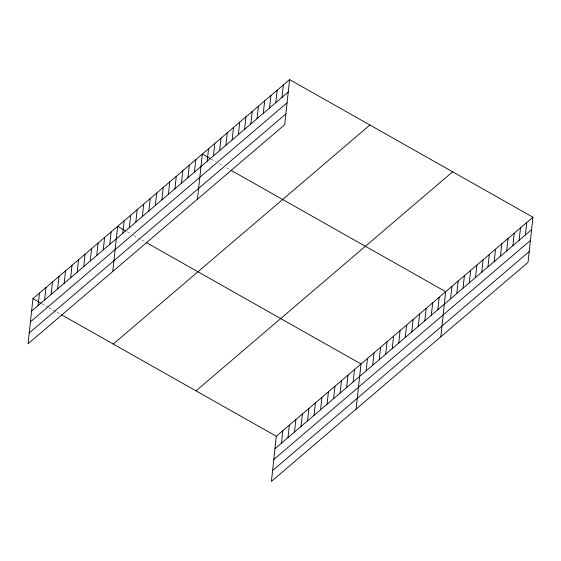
<?xml version="1.0" encoding="UTF-8"?>
<svg xmlns="http://www.w3.org/2000/svg" width="561" height="561" viewBox="0 0 561 561"><rect width="100%" height="100%" fill="white"/><g stroke="black" fill="none" stroke-linecap="round" stroke-linejoin="round"><path stroke-width="0.42" stroke-dasharray="2.81 2.1" d="M211.097 159.036L216.202 161.926M219.127 163.574L222.773 165.642M226.427 167.704L230.073 169.766M127.137 231.728L130.783 233.797M133.707 235.445L140.278 239.161M141.737 239.989L145.383 242.05M41.717 303.599L48.288 307.316M49.017 307.73L55.588 311.446M57.047 312.267L60.693 314.335"/><path stroke-width="0.84" d="M289.588 79.606L32.952 298.648L28.05 343.781L284.686 124.738L289.588 79.606L532.95 217.219L528.048 262.352L271.412 481.394L276.314 436.262L532.95 217.219M38.113 305.528L39.466 293.087M44.628 299.967L45.981 287.527M51.142 294.406L52.496 281.966M57.657 288.845L59.01 276.405M64.171 283.284L65.525 270.844M70.686 277.723L72.039 265.283M77.201 272.162L78.554 259.722M83.715 266.601L85.069 254.161M90.23 261.047L91.583 248.607M96.744 255.486L98.098 243.046M103.259 249.925L104.612 237.485M109.774 244.365L111.127 231.924M112.74 271.496L117.642 226.364L125.671 230.901M122.803 233.243L124.156 220.803M129.318 227.682L130.671 215.242M135.832 222.121L137.186 209.681M142.347 216.56L143.7 204.12M148.861 210.999L150.215 198.559M155.376 205.445L156.729 192.998M161.891 199.884L163.244 187.444M168.405 194.323L169.759 181.883M174.92 188.762L176.273 176.322M181.434 183.202L182.788 170.761M187.949 177.641L189.302 165.2M194.464 172.08L195.817 159.64M197.43 199.211L202.332 154.079L210.361 158.623M207.212 161.203L208.566 148.763M213.446 155.881L214.8 143.441M219.681 150.558L221.034 138.118M225.915 145.243L227.261 132.803M232.142 139.92L233.495 127.48M238.376 134.605L239.729 122.165M244.61 129.282L245.963 116.842M250.844 123.967L252.191 111.527M257.071 118.644L258.425 106.204M263.305 113.322L264.659 100.882M269.539 108.007L270.893 95.566M275.774 102.684L277.127 90.244M282.008 97.369L283.354 84.928M281.475 443.141L282.828 430.701M287.989 437.58L289.343 425.14M294.504 432.019L295.857 419.579M301.019 426.458L302.372 414.018M307.533 420.897L308.887 408.457M314.048 415.336L315.401 402.896M320.562 409.775L321.916 397.335M327.077 404.222L328.43 391.781M333.592 398.661L334.945 386.22M340.106 393.1L341.46 380.66M346.621 387.539L347.974 375.099M353.135 381.978L354.489 369.538M356.102 409.109L361.003 363.977L146.119 242.464M366.165 370.856L367.518 358.416M372.679 365.295L374.033 352.855M379.194 359.734L380.547 347.294M385.709 354.173L387.062 341.733M392.223 348.612L393.577 336.172M398.738 343.059L400.091 330.618M405.252 337.498L406.606 325.057M411.767 331.937L413.12 319.497M418.282 326.376L419.635 313.936M424.796 320.815L426.15 308.375M431.311 315.254L432.664 302.814M437.825 309.693L439.179 297.253M440.792 336.824L445.693 291.692L230.809 170.179M450.574 298.817L451.928 286.376M456.808 293.494L458.162 281.054M463.042 288.179L464.389 275.739M469.269 282.856L470.623 270.416M475.504 277.534L476.857 265.094M481.738 272.218L483.091 259.778M487.972 266.896L489.325 254.456M494.206 261.58L495.552 249.14M500.433 256.258L501.786 243.818M506.667 250.935L508.021 238.495M512.901 245.62L514.255 233.18M519.135 240.297L520.482 227.857M525.362 234.982L526.716 222.542M31.598 311.089L288.235 92.046M30.427 321.874L287.064 102.838M29.221 332.989L285.858 113.953M113.259 344.061L369.895 125.019M196.006 390.849L452.643 171.806M274.96 448.702L531.597 229.659M273.789 459.487L530.426 240.452M272.583 470.602L529.219 251.566M32.952 298.648L40.981 303.185M61.429 314.749L276.314 436.262"/></g></svg>
